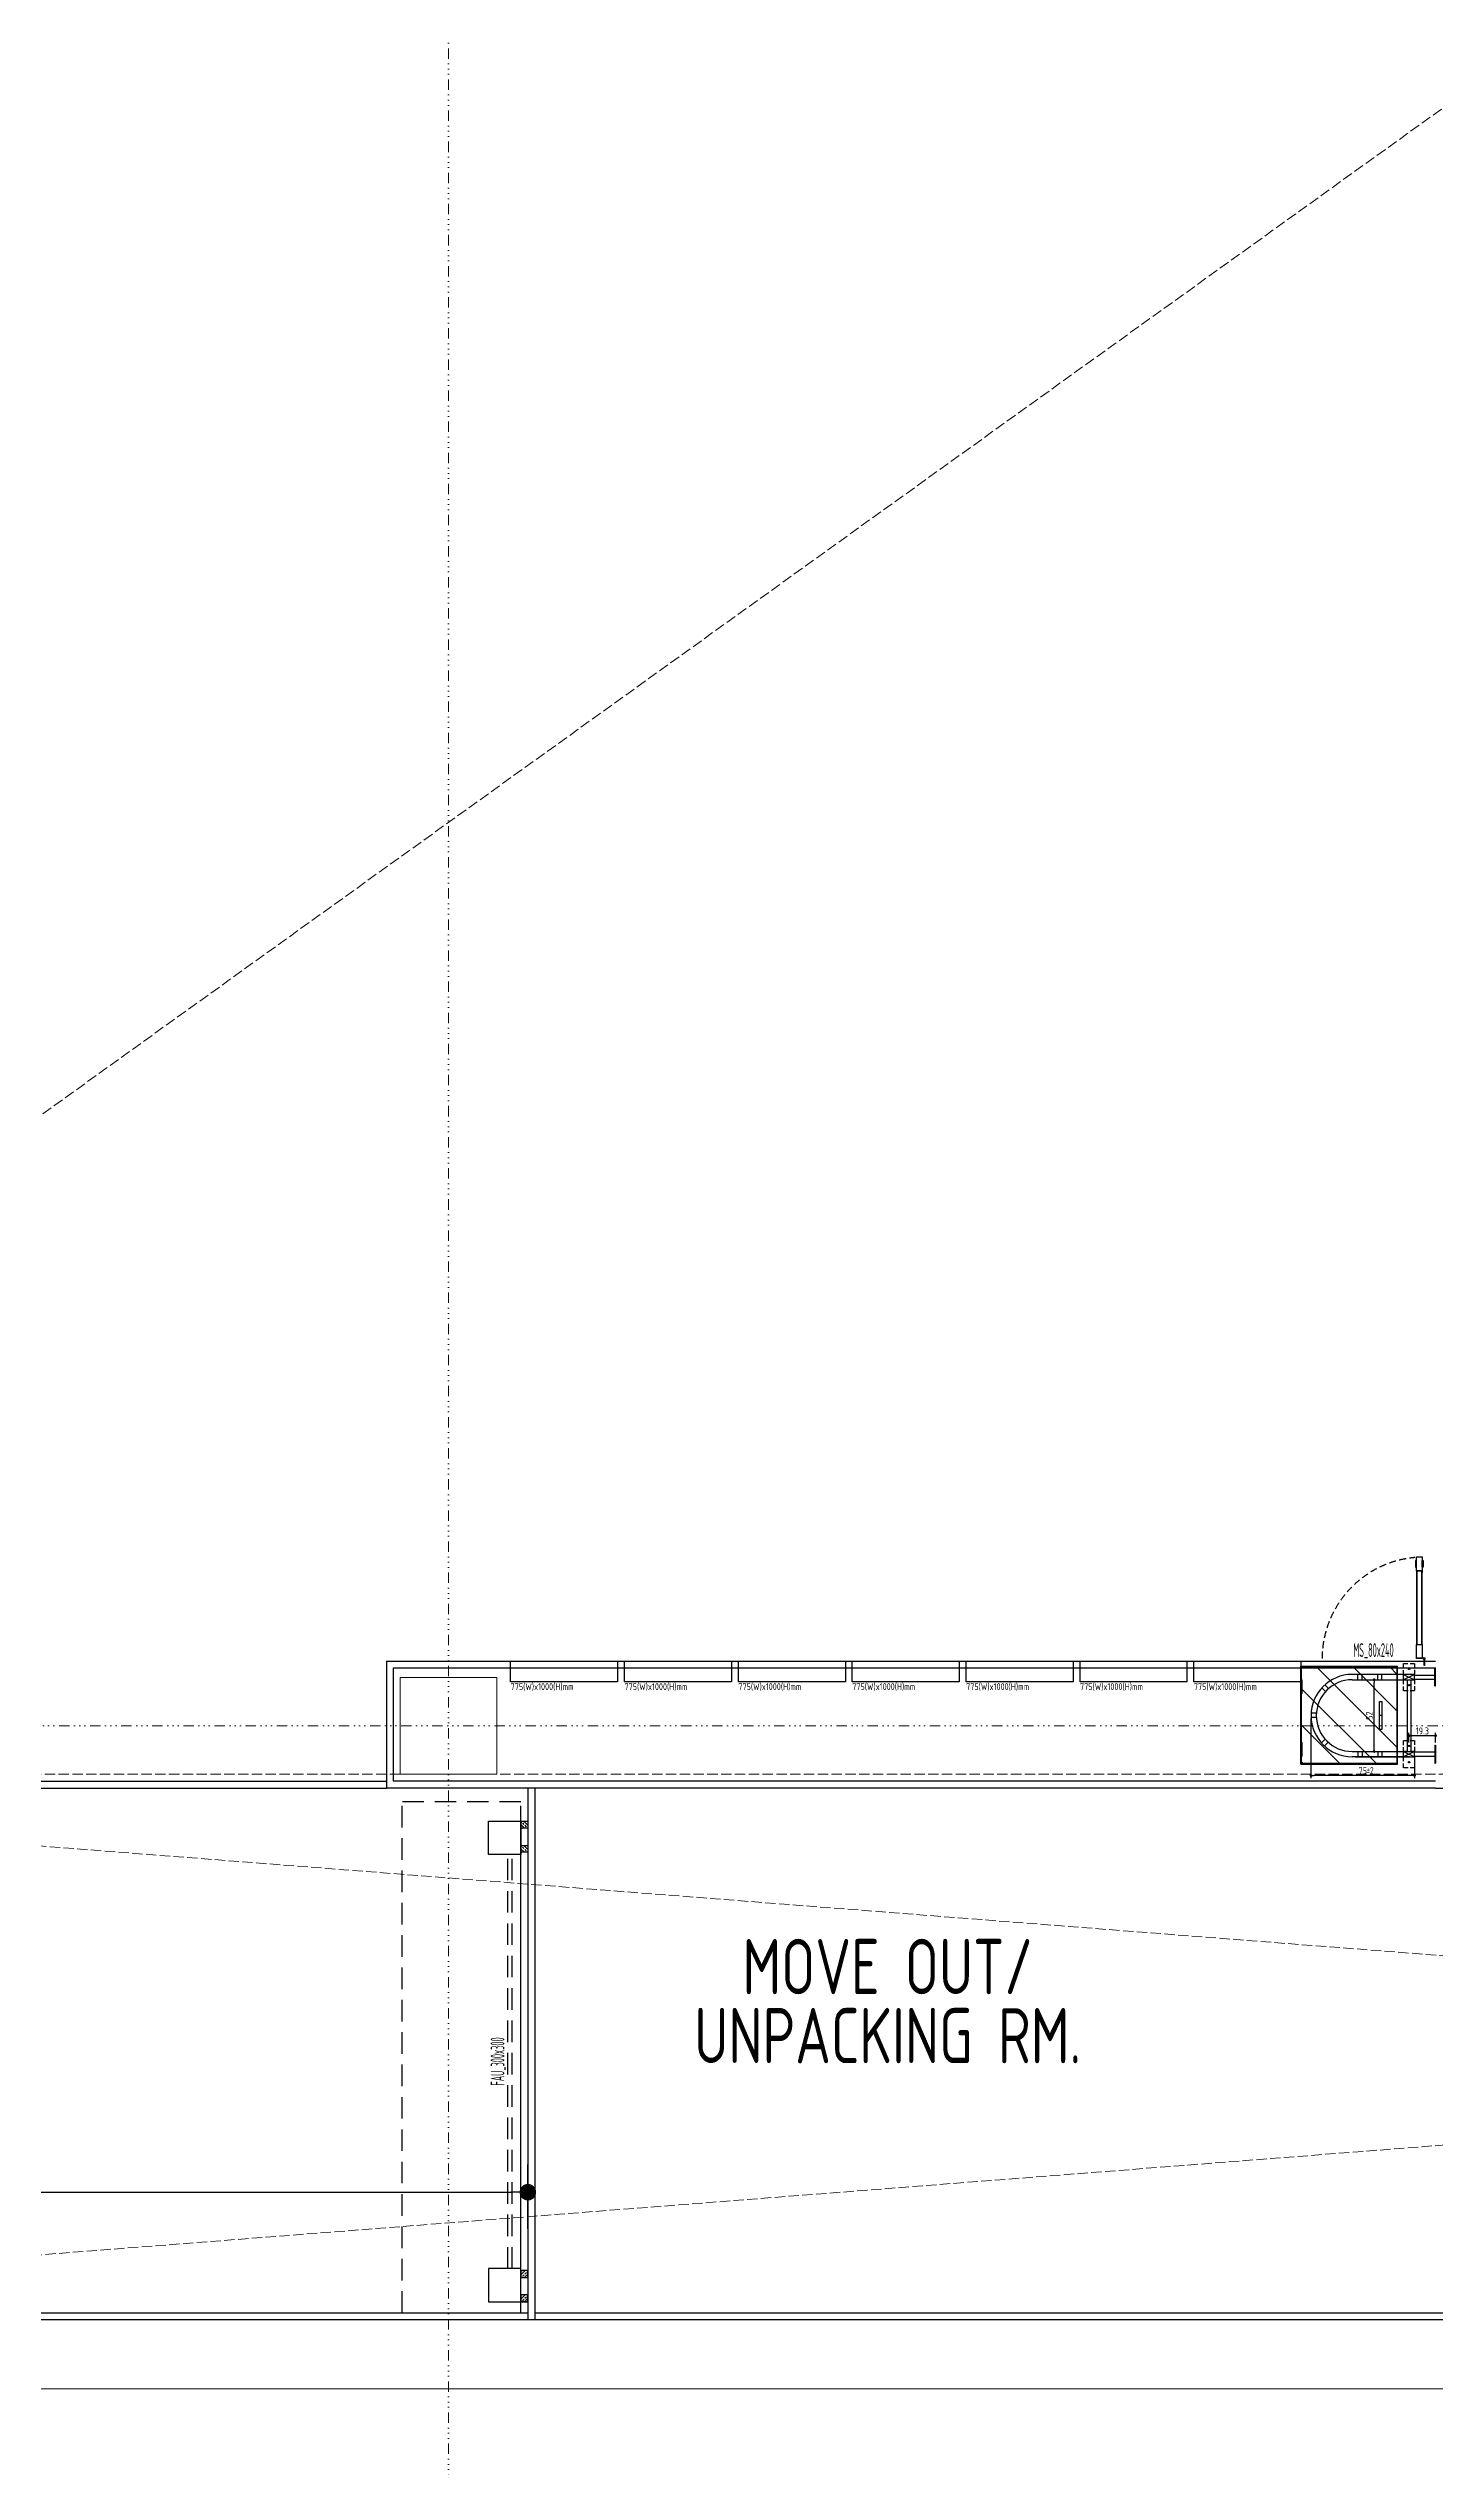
# Model space of a CAD drawing. Extents: x -76427 to 292734, y -42117 to 131250.
# Drawn here: x 198701 to 208751, y 54628 to 72150 of the extents above; entities that cross this region are included whole.
import ezdxf
from ezdxf.enums import TextEntityAlignment as Align

# ---------------------------------------------------------------- set-up
doc = ezdxf.new("R2010")
doc.units = 0
doc.header["$LTSCALE"] = 250
for name, pattern in [('H12PL1$0$HIDDEN', [0.4, 0.3, -0.1]), ('H12PL1$0$JJP_三點線', [0.9, 0.3, -0.15, 0, -0.15, 0, -0.15, 0, -0.15]), ('XFDP10$0$HIDDEN', [0.3, 0.2, -0.1]), ('XFDP10$0$HIDDEN2', [0.1875, 0.125, -0.0625])]:
    doc.linetypes.add(name, pattern=pattern)
for name, color, linetype in [('H12PL1$0$A-OBJE-2D', 252, 'Continuous'), ('H12PL1$0$S-COL', 252, 'Continuous'), ('H12PL1$0$S-GRID', 252, 'Continuous'), ('XFDP10$0$A-CR-TXT', 2, 'Continuous'), ('XFDP10$0$A-Dim', 1, 'Continuous'), ('XFDP10$0$A-Door (50K)', 2, 'Continuous'), ('XFDP10$0$A-Door-Col', 9, 'Continuous'), ('XFDP10$0$A-S-C1-800x1000-v (50K)', 212, 'Continuous'), ('XFDP10$0$A-STAIR (50K)', 2, 'Continuous'), ('XFDP10$0$A-W-P1S (50K)', 2, 'Continuous'), ('XFDP10$0$A-W-P2D (50K)', 2, 'Continuous'), ('XFDP10$0$A-W-P4S (50K)', 2, 'Continuous'), ('XFDP10$0$Lad-Door', 1, 'Continuous')]:
    doc.layers.add(name, color=color, linetype=linetype)
doc.styles.add('XFDP10$0$AA-TXT', font='isocp.shx', dxfattribs={"width": 0.8, "bigfont": 'china.shx'})
doc.styles.add('XFDP10$0$dim-txt', font='isocp.shx', dxfattribs={"width": 0.8, "bigfont": 'china.shx'})
doc.dimstyles.new('XFDP10$0$20-dim', dxfattribs={"dimscale": 20, "dimtxt": 0.25, "dimasz": 0.1, "dimexe": 0.1, "dimexo": 0.1, "dimgap": 0.05, "dimtad": 1, "dimdec": 1, "dimdsep": 46, "dimtxsty": 'XFDP10$0$dim-txt', "dimblk": 'XFDP10$0$Dot', "dimcen": 2, "dimclrd": 256, "dimclre": 256, "dimclrt": 256, "dimadec": 0, "dimazin": 0, "dimtfac": 1, "dimtdec": 1, "dimtix": 1, "dimtmove": 2, "dimatfit": 3, "dimfxl": 1, "dimtvp": 1, "dimarcsym": 0})
doc.dimstyles.new('XFDP10$0$500-dim', dxfattribs={"dimscale": 20000, "dimtxt": 0.2, "dimasz": 0.06, "dimexe": 0.1, "dimexo": 0.1, "dimgap": 0.05, "dimtad": 1, "dimdec": 0, "dimtxsty": 'XFDP10$0$dim-txt', "dimblk": 'XFDP10$0$_Dot', "dimcen": 2, "dimclrd": 256, "dimclre": 256, "dimclrt": 3, "dimadec": 0, "dimazin": 0, "dimtfac": 1, "dimtdec": 0, "dimtix": 1, "dimtmove": 2, "dimatfit": 3, "dimfxl": 1, "dimtvp": 1, "dimarcsym": 0})

# ---------------------------------------------------------------- blocks, each defined once
blk = doc.blocks.new('XFDP10$0$Dot')
at = {"color": 0, "linetype": 'ByBlock', "lineweight": -2}
blk.add_line((-0.5, 0), (-1, 0), dxfattribs=at)
at = {"color": 0, "linetype": 'ByBlock', "const_width": 0.5}
blk.add_lwpolyline([(-0.25, 0, 1), (0.25, 0, 1)], format="xyb", close=True, dxfattribs=at)
blk = doc.blocks.new('*D123')
at = {"layer": 'DEFPOINTS', "color": 0, "transparency": 16777216}
for p in [(-19.3, -14.6), (-19.3, -21.5), (0, -21.5)]:
    blk.add_point(p, dxfattribs=at)
at = {"layer": 'XFDP10$0$A-Dim', "lineweight": -2, "transparency": 16777216}
for p, q in [((-19.3, -19.5), (-19.3, -12.6)), ((-2, -14.6), (-17.3, -14.6)), ((0, -19.5), (0, -12.6))]:
    blk.add_line(p, q, dxfattribs=at)
at = {"layer": 'XFDP10$0$A-Dim', "lineweight": -2, "transparency": 16777216, "xscale": 2, "yscale": 2, "zscale": 2, "rotation": 180}
blk.add_blockref('XFDP10$0$Dot', (-19.3, -14.6), dxfattribs=at)
at = {"layer": 'XFDP10$0$A-Dim', "lineweight": -2, "transparency": 16777216, "xscale": 2, "yscale": 2, "zscale": 2}
blk.add_blockref('XFDP10$0$Dot', (0, -14.6), dxfattribs=at)
at = {"layer": 'XFDP10$0$A-Dim', "transparency": 16777216, "insert": (-9.6, -11.1), "char_height": 5, "attachment_point": 5, "style": 'XFDP10$0$dim-txt'}
blk.add_mtext('\\A1;19.3', dxfattribs=at)
blk = doc.blocks.new('*D124')
at = {"layer": 'DEFPOINTS', "color": 0, "transparency": 16777216}
for p in [(-90.3, 0), (-15.3, -29.8), (-90.3, -43.4)]:
    blk.add_point(p, dxfattribs=at)
at = {"layer": 'XFDP10$0$A-Dim', "lineweight": -2, "transparency": 16777216}
for p, q in [((-90.3, -2), (-90.3, -45.4)), ((-15.3, -31.8), (-15.3, -45.4)), ((-17.3, -43.4), (-88.3, -43.4))]:
    blk.add_line(p, q, dxfattribs=at)
at = {"layer": 'XFDP10$0$A-Dim', "lineweight": -2, "transparency": 16777216, "xscale": 2, "yscale": 2, "zscale": 2, "rotation": 180}
blk.add_blockref('XFDP10$0$Dot', (-90.3, -43.4), dxfattribs=at)
at = {"layer": 'XFDP10$0$A-Dim', "lineweight": -2, "transparency": 16777216, "xscale": 2, "yscale": 2, "zscale": 2}
blk.add_blockref('XFDP10$0$Dot', (-15.3, -43.4), dxfattribs=at)
at = {"layer": 'XFDP10$0$A-Dim', "transparency": 16777216, "insert": (-52.8, -39.9), "char_height": 5, "attachment_point": 5, "style": 'XFDP10$0$dim-txt'}
blk.add_mtext('\\A1;75', dxfattribs=at)
blk = doc.blocks.new('*D125')
at = {"layer": 'DEFPOINTS', "color": 0, "transparency": 16777216}
for p in [(-52.1, 26), (-44.5, 26), (-52.1, -26)]:
    blk.add_point(p, dxfattribs=at)
at = {"layer": 'XFDP10$0$A-Dim', "lineweight": -2, "transparency": 16777216}
for p, q in [((-50.1, 26), (-42.5, 26)), ((-44.5, -24), (-44.5, 24)), ((-50.1, -26), (-42.5, -26))]:
    blk.add_line(p, q, dxfattribs=at)
at = {"layer": 'XFDP10$0$A-Dim', "lineweight": -2, "transparency": 16777216, "xscale": 2, "yscale": 2, "zscale": 2}
for p, rotation in [((-44.5, 26), 90), ((-44.5, -26), 270)]:
    blk.add_blockref('XFDP10$0$Dot', p, dxfattribs=dict(at, rotation=rotation))
at = {"layer": 'XFDP10$0$A-Dim', "transparency": 16777216, "insert": (-48, 0), "char_height": 5, "attachment_point": 5, "rotation": 90, "style": 'XFDP10$0$dim-txt'}
blk.add_mtext('\\A1;52', dxfattribs=at)
blk = doc.blocks.new('XFDP10$0$GAD2205')
blk.add_lwpolyline([(0, 1), (0, 1), (-18, 1, -0.414214), (-18, 2), (-18, 3, -0.414214), (-18, 3), (-14, 3, 0.414214), (-13, 4), (-13, 4, 0.414214), (-14, 4), (-18, 4, -0.414214), (-18, 5), (-18, 12, -0.414214), (-18, 12), (-18, 12, 0.414214), (-18, 12), (-18, 14, 0.72636), (-19, 14), (-19, 13, 0.158507), (-19, 13), (-19, 0, 0.414214), (-19, 0), (19, 0, 0.414214), (19, 0), (19, 13, 0.158507), (19, 13), (19, 14, 0.72636), (18, 14), (18, 12, 0.414214), (18, 12, -0.414214), (18, 12), (18, 5, -0.414214), (18, 4), (14, 4, 0.414214), (13, 4), (13, 4, 0.414214), (14, 3), (18, 3, -0.414214), (18, 3), (18, 2, -0.414214), (18, 1), (0, 1)], format="xyb", close=True)
blk = doc.blocks.new('XFDP10$0$Door-S80ap')
for p, q in [((8.8, 70.4), (8.8, 75.3)), ((8.8, 75.3), (9.6, 75.3)), ((9.6, 70.4), (8.8, 70.4)), ((9.6, 75.3), (9.6, 70.4))]:
    blk.add_line(p, q)
blk.add_lwpolyline([(4.8, 70.4), (4.8, 75.3), (4, 75.3), (4, 70.4)], close=True)
at = {"ltscale": 5}
for points in [[(8.8, 67.8), (8.8, 77.9), (4.8, 77.9), (4.8, 67.8)], [(5, 67.5), (5, 14.8), (5, 14.8), (5, 67.5)], [(8.6, 14.8), (8.5, 14.8), (8.5, 67.5), (8.6, 67.5)], [(8.8, 4.3), (8.8, 14.4), (4.8, 14.4), (4.8, 4.3)]]:
    blk.add_lwpolyline(points, close=True, dxfattribs=at)
blk.add_lwpolyline([(4.8, 67.9), (4.8, 66.7, 0.158507), (4.9, 66.7), (4.9, 66.5, 0.72636), (5, 66.6), (5, 66.7, 0.414214), (5, 66.7, -0.414214), (4.9, 66.8), (4.9, 67.5, -0.414214), (5, 67.5), (5.4, 67.5, 0.414214), (5.4, 67.5), (5.4, 67.6, 0.414214), (5.4, 67.6), (5, 67.6, -0.414214), (4.9, 67.6), (4.9, 67.8, -0.414214), (5, 67.8), (6.8, 67.8), (6.8, 67.8), (6.8, 67.8), (8.6, 67.8, -0.414214), (8.6, 67.8), (8.6, 67.6, -0.414214), (8.6, 67.6), (8.2, 67.6, 0.414214), (8.1, 67.6), (8.1, 67.5, 0.414214), (8.2, 67.5), (8.6, 67.5, -0.414214), (8.6, 67.5), (8.6, 66.8, -0.414214), (8.6, 66.7), (8.6, 66.7, 0.414214), (8.6, 66.7), (8.6, 66.6, 0.72636), (8.6, 66.5), (8.7, 66.7, 0.158507), (8.7, 66.7), (8.7, 67.9, 0.414214), (8.7, 67.9), (4.9, 67.9, 0.414214)], format="xyb", close=True, dxfattribs=at)
at = {"ltscale": 500}
for points in [[(3.2, -0.6), (3.2, 3.9), (3, 3.9), (3, -0.6)], [(8.5, 4.8), (4, 4.8), (4, 4.6), (8.5, 4.6)]]:
    blk.add_lwpolyline(points, close=True, dxfattribs=at)
at = {"linetype": 'XFDP10$0$HIDDEN', "ltscale": 0.1}
blk.add_arc((3.4, 4.4), 73.6, 0, 84.8641, dxfattribs=at)
at = {"ltscale": 500, "extrusion": (0, 0, -1)}
blk.add_ellipse((3.4, 4.4), major_axis=(-0.495, 0.495), ratio=1, start_param=5.497787, end_param=11.780972, dxfattribs=at)
at = {"ltscale": 5, "xscale": 0.1000000000058208, "yscale": 0.1000000000058208, "zscale": 0.1000000000058208}
blk.add_blockref('XFDP10$0$GAD2205', (6.8, 14.3), dxfattribs=at)
at = {"color": 9, "style": 'XFDP10$0$AA-TXT', "width": 0.45}
blk.add_attdef('100x240', text='', height=10, dxfattribs=at).set_placement((40, 10), align=Align.MIDDLE)
blk = doc.blocks.new('XFDP10$0$High-speed Turbo_300x000')
at = {"layer": 'XFDP10$0$A-Door-Col'}
h = blk.add_hatch(dxfattribs=at)
h.set_pattern_fill('ANSI33', color=256, scale=0.5, style=0)
h.set_pattern_definition([(45, (-7.8503, 41.1287), (-2.24506, 2.24506), []), (45, (-5.6053, 41.1287), (-2.24506, 2.24506), [1.5875, -0.79375])])
h.paths.add_polyline_path([(-24, 5), (-19, 5), (-19, 0), (-24, 0)])
h = blk.add_hatch(dxfattribs=at)
h.set_pattern_fill('ANSI33', color=256, scale=0.5, style=0)
h.set_pattern_definition([(45, (9.6497, 41.1277), (-2.24506, 2.24506), []), (45, (11.8947, 41.1277), (-2.24506, 2.24506), [1.5875, -0.79375])])
h.paths.add_polyline_path([(-6.5, 5), (-1.5, 5), (-1.5, 0), (-6.5, 0)])
h = blk.add_hatch(dxfattribs=at)
h.set_pattern_fill('ANSI33', color=256, scale=0.5, style=0)
h.set_pattern_definition([(135, (290.3503, 41.1277), (2.24506, 2.24506), []), (135, (288.1053, 41.1277), (2.24506, 2.24506), [1.5875, -0.79375])])
h.paths.add_polyline_path([(306.5, 5), (301.5, 5), (301.5, 0), (306.5, 0)])
h = blk.add_hatch(dxfattribs=at)
h.set_pattern_fill('ANSI33', color=256, scale=0.5, style=0)
h.set_pattern_definition([(135, (307.8503, 41.1287), (2.24506, 2.24506), []), (135, (305.6053, 41.1287), (2.24506, 2.24506), [1.5875, -0.79375])])
h.paths.add_polyline_path([(324, 5), (319, 5), (319, 0), (324, 0)])
at = {"color": 1, "linetype": 'XFDP10$0$HIDDEN2', "ltscale": 0.5}
for p, q in [((-38, 0), (-38, -86)), ((332, 0), (-38, 0)), ((332, -86), (332, 0)), ((332, -86), (-38, -86))]:
    blk.add_line(p, q, dxfattribs=at)
at = {"linetype": 'XFDP10$0$HIDDEN2', "ltscale": 0.5}
for p, q in [((300, -6.5), (0, -6.5)), ((300, -9.5), (0, -9.5))]:
    blk.add_line(p, q, dxfattribs=at)
at = {"linetype": 'Continuous'}
for points in [[(0, 0), (0, -23.5), (-24, -23.5), (-24, 0)], [(300, 0), (300, -23.5), (324, -23.5), (324, 0)]]:
    blk.add_lwpolyline(points, close=True, dxfattribs=at)
at = {"layer": 'XFDP10$0$A-Door-Col', "linetype": 'XFDP10$0$HIDDEN2', "ltscale": 0.5}
blk.add_lwpolyline([(-24, 5), (324, 5), (324, 0), (-24, 0)], close=True, dxfattribs=at)
at = {"layer": 'XFDP10$0$A-Door-Col'}
for points in [[(-24, 5), (-19, 5), (-19, 0), (-24, 0)], [(-6.5, 5), (-1.5, 5), (-1.5, 0), (-6.5, 0)], [(306.5, 5), (301.5, 5), (301.5, 0), (306.5, 0)], [(324, 5), (319, 5), (319, 0), (324, 0)]]:
    blk.add_lwpolyline(points, close=True, dxfattribs=at)
at = {"color": 9, "style": 'XFDP10$0$AA-TXT', "width": 0.45}
blk.add_attdef('300X000', text='', height=10, dxfattribs=at).set_placement((150, -16.5), align=Align.MIDDLE)
blk = doc.blocks.new('XFDP10$0$_Dot')
at = {"color": 0, "linetype": 'ByBlock', "lineweight": -2}
blk.add_line((-0.5, 0), (-1, 0), dxfattribs=at)
at = {"color": 0, "linetype": 'ByBlock', "const_width": 0.5}
blk.add_lwpolyline([(-0.25, 0, 1), (0.25, 0, 1)], format="xyb", close=True, dxfattribs=at)
blk = doc.blocks.new('*D137')
at = {"layer": 'DEFPOINTS', "lineweight": -2, "transparency": 16777216}
for p, q in [((193000, 56357), (193000, 56823)), ((202175, 56357), (202175, 56823)), ((193120, 56623), (202055, 56623))]:
    blk.add_line(p, q, dxfattribs=at)
at = {"layer": 'DEFPOINTS', "color": 0, "transparency": 16777216}
for p in [(202175, 56623), (193000, 56157, 0), (202175, 56157, 0)]:
    blk.add_point(p, dxfattribs=at)
at = {"layer": 'DEFPOINTS', "lineweight": -2, "transparency": 16777216, "xscale": 120, "yscale": 120, "zscale": 120, "rotation": 180}
blk.add_blockref('XFDP10$0$_Dot', (193000, 56623), dxfattribs=at)
at = {"layer": 'DEFPOINTS', "lineweight": -2, "transparency": 16777216, "xscale": 120, "yscale": 120, "zscale": 120}
blk.add_blockref('XFDP10$0$_Dot', (202175, 56623), dxfattribs=at)
at = {"layer": 'DEFPOINTS', "color": 3, "transparency": 16777216, "insert": (197587, 56923), "char_height": 400, "attachment_point": 5, "style": 'XFDP10$0$dim-txt'}
blk.add_mtext('9175', dxfattribs=at)
blk = doc.blocks.new('*U135')
blk.add_lwpolyline([(0, 0), (0, 0.2583), (0.05, 0.2583), (0.05, 0)], close=True)
at = {"color": 1, "style": 'XFDP10$0$AA-TXT', "width": 0.8}
blk.add_attdef('高度', text='', height=0.1, rotation=90, dxfattribs=at).set_placement((0.1157, 0.07), align=Align.MIDDLE_LEFT)
blk = doc.blocks.new('XFDP10$0$LAD-1')
at = {"layer": 'XFDP10$0$Lad-Door'}
h = blk.add_hatch(dxfattribs=at)
h.set_pattern_fill('ANSI31', color=256, scale=150, angle=90, style=0)
h.set_pattern_definition([(135, (-3.226, 0), (-13.2583, -13.2583), [])])
h.paths.add_polyline_path([(-97.05, -34.71), (-97.05, 35.29), (-28.05, 35.29), (-28.05, -34.71)])
at = {"color": 0}
for p, q in [((-79.73, 17.44), (-82.42, 20.13)), ((-77.59, 19.55), (-80.29, 22.24)), ((-15.25, 29.8), (-60.45, 29.8)), ((-60.45, 26), (-15.25, 26)), ((-56.28, 26), (-56.28, 29.8)), ((-53.28, 26), (-53.28, 29.8)), ((-41.98, 26), (-41.98, 29.8)), ((-41.98, 26), (-41.98, 29.8)), ((-38.98, 26), (-38.98, 29.8)), ((-23.25, 26), (-23.25, 29.8)), ((-23.25, 29.8), (-15.25, 26)), ((-15.25, 29.8), (-23.25, 26)), ((-20.5, 26), (-20.5, -26)), ((-18, 26), (-18, -26)), ((-15.25, 26), (-15.25, 29.8)), ((-15.25, 29.31), (-0.6, 29.31)), ((-15.25, 26.31), (-0.6, 26.31)), ((-0.6, 34.53), (0, 34.53)), ((-0.6, 21.53), (-0.6, 34.53)), ((-0.6, 25.51), (-0.6, 30.51)), ((-0.6, 21.53), (0, 21.53)), ((0, 21.53), (0, 34.53)), ((-86.39, 1.7), (-90.2, 1.7)), ((-86.42, -1.3), (-90.22, -1.3)), ((-80, -17.14), (-82.69, -19.84)), ((-77.89, -19.28), (-80.58, -21.97)), ((-60.45, -26), (-15.25, -26)), ((-19, -29.8), (-60.45, -29.8)), ((-58.4, -29.8), (-15.25, -29.8)), ((-56.28, -26), (-56.28, -29.8)), ((-53.28, -26), (-53.28, -29.8)), ((-41.98, -26), (-41.98, -29.8)), ((-41.98, -26), (-41.98, -29.8)), ((-38.98, -26), (-38.98, -29.8)), ((-23.25, -29.8), (-23.25, -26)), ((-23.25, -26), (-15.25, -29.8)), ((-15.25, -26), (-23.25, -29.8)), ((-15.25, -29.8), (-15.25, -26)), ((-15.25, -26.31), (-0.6, -26.31)), ((-15.25, -29.31), (-0.6, -29.31)), ((-0.6, -21.53), (0, -21.53)), ((-0.6, -21.53), (-0.6, -34.53)), ((-0.6, -25.51), (-0.6, -30.51)), ((-0.6, -34.53), (0, -34.53)), ((0, -21.53), (0, -34.53))]:
    blk.add_line(p, q, dxfattribs=at)
at = {"color": 1, "linetype": 'XFDP10$0$HIDDEN2', "ltscale": 0.1}
for points in [[(-23.25, 37.8), (-15.25, 37.8), (-15.25, 29.8), (-23.25, 29.8)], [(-23.25, 26), (-15.25, 26), (-15.25, 18), (-23.25, 18)], [(-23.25, -18), (-15.25, -18), (-15.25, -26), (-23.25, -26)], [(-23.25, -29.8), (-15.25, -29.8), (-15.25, -37.8), (-23.25, -37.8)]]:
    blk.add_lwpolyline(points, close=True, dxfattribs=at)
at = {"color": 1, "linetype": 'XFDP10$0$HIDDEN2'}
for centre in [(-19.25, 33.8), (-19.25, 22), (-19.25, -22), (-19.25, -33.8)]:
    blk.add_circle(centre, 0.476, dxfattribs=at)
at = {"color": 0}
for radius in [29.8, 26]:
    blk.add_arc((-60.45, 0), radius, 90, 270, dxfattribs=at)
at = {"layer": 'XFDP10$0$Lad-Door'}
for p, q in [((-97.55, -35.21), (-97.55, 35.79)), ((-97.55, 35.79), (-27.55, 35.79)), ((-27.55, -35.21), (-27.55, 35.79)), ((-97.55, 16.02), (-97.55, 26.02)), ((-97.55, 26.02), (-96.75, 26.02)), ((-97.55, 21.02), (-96.75, 21.02)), ((-96.75, 16.02), (-96.75, 26.02)), ((-97.55, 16.02), (-96.75, 16.02)), ((-40.64, -9.71), (-40.64, 10.29)), ((-40.64, 10.29), (-38.64, 10.29)), ((-40.64, 0.29), (-38.64, 0.29)), ((-38.64, -9.71), (-38.64, 10.29)), ((-40.64, -9.71), (-38.64, -9.71)), ((-97.55, -29.47), (-97.55, -19.47)), ((-97.55, -19.47), (-96.75, -19.47)), ((-97.55, -24.47), (-96.75, -24.47)), ((-97.55, -29.47), (-96.75, -29.47)), ((-96.75, -29.47), (-96.75, -19.47)), ((-97.55, -35.21), (-27.55, -35.21))]:
    blk.add_line(p, q, dxfattribs=at)
blk.add_lwpolyline([(-97.05, -34.71), (-97.05, 35.29), (-28.05, 35.29), (-28.05, -34.71)], close=True, dxfattribs=at)
at = {"layer": 'XFDP10$0$A-Dim', "style": 'XFDP10$0$dim-txt', "width": 0.7}
blk.add_text('%%P2', height=5, dxfattribs=at).set_placement((-47.58, -39.81), align=Align.MIDDLE)
at = {"layer": 'XFDP10$0$A-Dim'}
dim = blk.add_linear_dim(base=(-44.49, 26), p1=(-52.06, -26), p2=(-52.06, 26), angle=270, dimstyle='XFDP10$0$20-dim', override={"dimscale": 20, "dimasz": 0.1, "dimatfit": 3}, dxfattribs=at)
dim.commit()
dim.dimension.update_dxf_attribs({"geometry": '*D125', "text_midpoint": (-47.99, 0)})
for base, p1, p2, picture, middle in [((-90.25, -43.45), (-15.25, -29.8), (-90.25, 0), '*D124', (-52.75, -39.95)), ((-19.2502, -14.6081), (0, -21.5304), (-19.2502, -21.5236), '*D123', (-9.6251, -11.1081))]:
    dim = blk.add_linear_dim(base=base, p1=p1, p2=p2, dimstyle='XFDP10$0$20-dim', override={"dimscale": 20}, dxfattribs=at)
    dim.commit()
    dim.dimension.update_dxf_attribs({"geometry": picture, "text_midpoint": middle})
blk = doc.blocks.new('XFDP10')
at = {"layer": 'XFDP10$0$A-W-P1S (50K)'}
for p, q in [((201150, 60470, 0), (208751.3, 60470, 0)), ((201150, 60470, 0), (201150, 59550, 0)), ((201200, 60420, 0), (208751.3, 60420, 0)), ((201200, 60420, 0), (201200, 59600, 0)), ((208751.3, 59600), (201200, 59600, 0)), ((208751.3, 59550), (201150, 59550, 0))]:
    blk.add_line(p, q, dxfattribs=at)
at = {"layer": 'XFDP10$0$A-W-P2D (50K)'}
for p, q in [((197020, 59600, 0), (201150, 59600, 0)), ((197020, 59550, 0), (201150, 59550, 0))]:
    blk.add_line(p, q, dxfattribs=at)
at = {"layer": 'XFDP10$0$A-W-P4S (50K)'}
for p, q in [((202175, 59550, 0), (202175, 55700, 0)), ((202225, 59550, 0), (202225, 55700, 0)), ((208751.3, 59550), (240449.5, 59550, 0)), ((192800, 55750, 0), (202175, 55750, 0)), ((202225, 55750, 0), (243150, 55750, 0)), ((192750, 55700, 0), (202175, 55700, 0)), ((202175, 55700, 0), (202225, 55700, 0)), ((202225, 55700, 0), (243150, 55700, 0))]:
    blk.add_line(p, q, dxfattribs=at)
at = {"layer": 'XFDP10$0$A-Door (50K)'}
ref = blk.add_blockref('XFDP10$0$Door-S80ap', (208701.3, 60445, 0), dxfattribs=dict(at, xscale=-10, yscale=10, zscale=10))
ref.add_attrib('100x240', 'MS_80x240', dxfattribs={"layer": '0', "color": 9, "height": 100, "rotation": 180, "style": 'XFDP10$0$AA-TXT', "text_generation_flag": 6, "width": 0.45}).set_placement((208301.3, 60545, 0), align=Align.MIDDLE)
ref = blk.add_blockref('XFDP10$0$High-speed Turbo_300x000', (202125, 59070, 0), dxfattribs=dict(at, xscale=10, yscale=10, zscale=10, rotation=270))
ref.add_attrib('300X000', 'FAU_300x300', dxfattribs={"layer": '0', "color": 9, "height": 100, "rotation": 270, "style": 'XFDP10$0$AA-TXT', "text_generation_flag": 6, "width": 0.45}).set_placement((201960, 57570, 0), align=Align.MIDDLE)
at = {"layer": 'XFDP10$0$A-S-C1-800x1000-v (50K)'}
ref = blk.add_blockref('*U135', (202050, 60470, 0), dxfattribs=dict(at, xscale=3000, yscale=3000, zscale=3000, rotation=270))
ref.add_attrib('高度', '775(W)x1000(H)mm', dxfattribs={"layer": '0', "color": 1, "height": 50, "style": 'XFDP10$0$AA-TXT', "width": 0.8}).set_placement((202050, 60284.8, 0), align=Align.MIDDLE_LEFT)
ref = blk.add_blockref('*U135', (202875, 60470, 0), dxfattribs=dict(at, xscale=3000, yscale=3000, zscale=3000, rotation=270))
ref.add_attrib('高度', '775(W)x1000(H)mm', dxfattribs={"layer": '0', "color": 1, "height": 50, "style": 'XFDP10$0$AA-TXT', "width": 0.8}).set_placement((202875, 60284.8, 0), align=Align.MIDDLE_LEFT)
ref = blk.add_blockref('*U135', (203700, 60470, 0), dxfattribs=dict(at, xscale=3000, yscale=3000, zscale=3000, rotation=270))
ref.add_attrib('高度', '775(W)x1000(H)mm', dxfattribs={"layer": '0', "color": 1, "height": 50, "style": 'XFDP10$0$AA-TXT', "width": 0.8}).set_placement((203700, 60284.8, 0), align=Align.MIDDLE_LEFT)
ref = blk.add_blockref('*U135', (204525, 60470, 0), dxfattribs=dict(at, xscale=3000, yscale=3000, zscale=3000, rotation=270))
ref.add_attrib('高度', '775(W)x1000(H)mm', dxfattribs={"layer": '0', "color": 1, "height": 50, "style": 'XFDP10$0$AA-TXT', "width": 0.8}).set_placement((204525, 60284.8, 0), align=Align.MIDDLE_LEFT)
ref = blk.add_blockref('*U135', (205350, 60470, 0), dxfattribs=dict(at, xscale=3000, yscale=3000, zscale=3000, rotation=270))
ref.add_attrib('高度', '775(W)x1000(H)mm', dxfattribs={"layer": '0', "color": 1, "height": 50, "style": 'XFDP10$0$AA-TXT', "width": 0.8}).set_placement((205350, 60284.8, 0), align=Align.MIDDLE_LEFT)
ref = blk.add_blockref('*U135', (206175, 60470, 0), dxfattribs=dict(at, xscale=3000, yscale=3000, zscale=3000, rotation=270))
ref.add_attrib('高度', '775(W)x1000(H)mm', dxfattribs={"layer": '0', "color": 1, "height": 50, "style": 'XFDP10$0$AA-TXT', "width": 0.8}).set_placement((206175, 60284.8, 0), align=Align.MIDDLE_LEFT)
ref = blk.add_blockref('*U135', (207000, 60470, 0), dxfattribs=dict(at, xscale=3000, yscale=3000, zscale=3000, rotation=270))
ref.add_attrib('高度', '775(W)x1000(H)mm', dxfattribs={"layer": '0', "color": 1, "height": 50, "style": 'XFDP10$0$AA-TXT', "width": 0.8}).set_placement((207000, 60284.8, 0), align=Align.MIDDLE_LEFT)
at = {"layer": 'XFDP10$0$A-STAIR (50K)', "extrusion": (0, 0, -1), "xscale": -10, "yscale": 10, "zscale": -10}
blk.add_blockref('XFDP10$0$LAD-1', (-208751.3, 60075, 0), dxfattribs=at)
at = {"layer": 'XFDP10$0$A-CR-TXT', "style": 'XFDP10$0$AA-TXT', "width": 0.8}
for s, p in [('MOVE OUT/', (204781.6, 58057.2)), ('UNPACKING RM.', (204781.6, 57557.2))]:
    blk.add_text(s, height=400, dxfattribs=at).set_placement(p, align=Align.CENTER)
at = {"layer": 'DEFPOINTS'}
dim = blk.add_linear_dim(base=(202175, 56622.6), p1=(193000, 56156.8, 0), p2=(202175, 56156.8, 0), dimstyle='XFDP10$0$500-dim', override={"dimscale": 2000}, dxfattribs=at)
dim.commit()
dim.dimension.update_dxf_attribs({"geometry": '*D137', "text_midpoint": (197587.5, 56922.6)})
blk = doc.blocks.new('H12PL1')
at = {"layer": 'H12PL1$0$A-OBJE-2D', "linetype": 'H12PL1$0$HIDDEN', "lineweight": 0}
for p, q in [((192000, 59650), (234750, 90350)), ((192000, 55650), (243150, 59650)), ((243150, 55650), (192000, 59650))]:
    blk.add_line(p, q, dxfattribs=at)
at = {"layer": 'H12PL1$0$A-OBJE-2D', "lineweight": 0}
blk.add_lwpolyline([(192000, 85950), (192000, 55200), (238800, 55200), (238800, 55650), (243150, 55650)], dxfattribs=at)
at = {"layer": 'H12PL1$0$A-OBJE-2D', "linetype": 'H12PL1$0$HIDDEN', "lineweight": 0}
blk.add_lwpolyline([(243150, 59650), (192000, 59650)], dxfattribs=at)
at = {"layer": 'H12PL1$0$S-COL', "lineweight": 0, "flags": 128}
blk.add_lwpolyline([(201250, 59650), (201950, 59650), (201950, 60350), (201250, 60350)], close=True, dxfattribs=at)
at = {"layer": 'H12PL1$0$S-GRID', "linetype": 'H12PL1$0$JJP_三點線', "lineweight": 0}
for p, q in [((201600, 128250), (201600, -28000)), ((-29000, 60000), (289600, 60000))]:
    blk.add_line(p, q, dxfattribs=at)
blk.add_blockref('XFDP10', (0, 0))

msp = doc.modelspace()

# ---------------------------------------------------------------- block references
msp.add_blockref('H12PL1', (0, 0))

doc.saveas('drawing.dxf')
